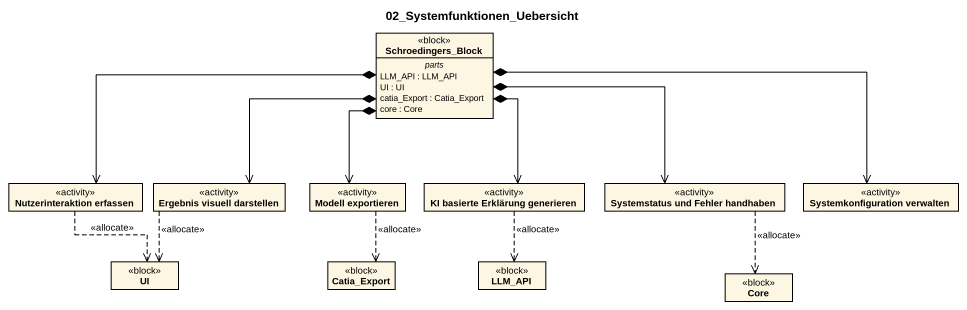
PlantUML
@startuml
title 02_Systemfunktionen_Uebersicht
hide circle
hide empty members
class Schroedingers_Block <<block>> {
  -- parts --
  LLM_API : LLM_API
  UI : UI
  catia_Export : Catia_Export
  core : Core
}
class "Nutzerinteraktion erfassen" as Nutzerinteraktion_erfassen <<activity>>
class "Ergebnis visuell darstellen" as Ergebnis_visuell_darstellen <<activity>>
class "Modell exportieren" as Modell_exportieren <<activity>>
class "KI basierte Erklärung generieren" as KI_basierte_Erklärung <<activity>>
class "Systemstatus und Fehler handhaben" as Systemstatus_und_Fehler <<activity>>
class "Systemkonfiguration verwalten" as Systemkonfiguration <<activity>>
class UI <<block>>
class Catia_Export <<block>>
class LLM_API <<block>>
class Core <<block>>
Schroedingers_Block *-left-> Nutzerinteraktion_erfassen
Schroedingers_Block *-left-> Ergebnis_visuell_darstellen
Schroedingers_Block *--> Modell_exportieren
Schroedingers_Block *--> KI_basierte_Erklärung
Schroedingers_Block *-right-> Systemstatus_und_Fehler
Schroedingers_Block *-right-> Systemkonfiguration
Nutzerinteraktion_erfassen ..> UI : <<allocate>>
Ergebnis_visuell_darstellen ..> UI : <<allocate>>
Modell_exportieren ..> Catia_Export : <<allocate>>
KI_basierte_Erklärung ..> LLM_API : <<allocate>>
Systemstatus_und_Fehler ..> Core : <<allocate>>
@enduml
